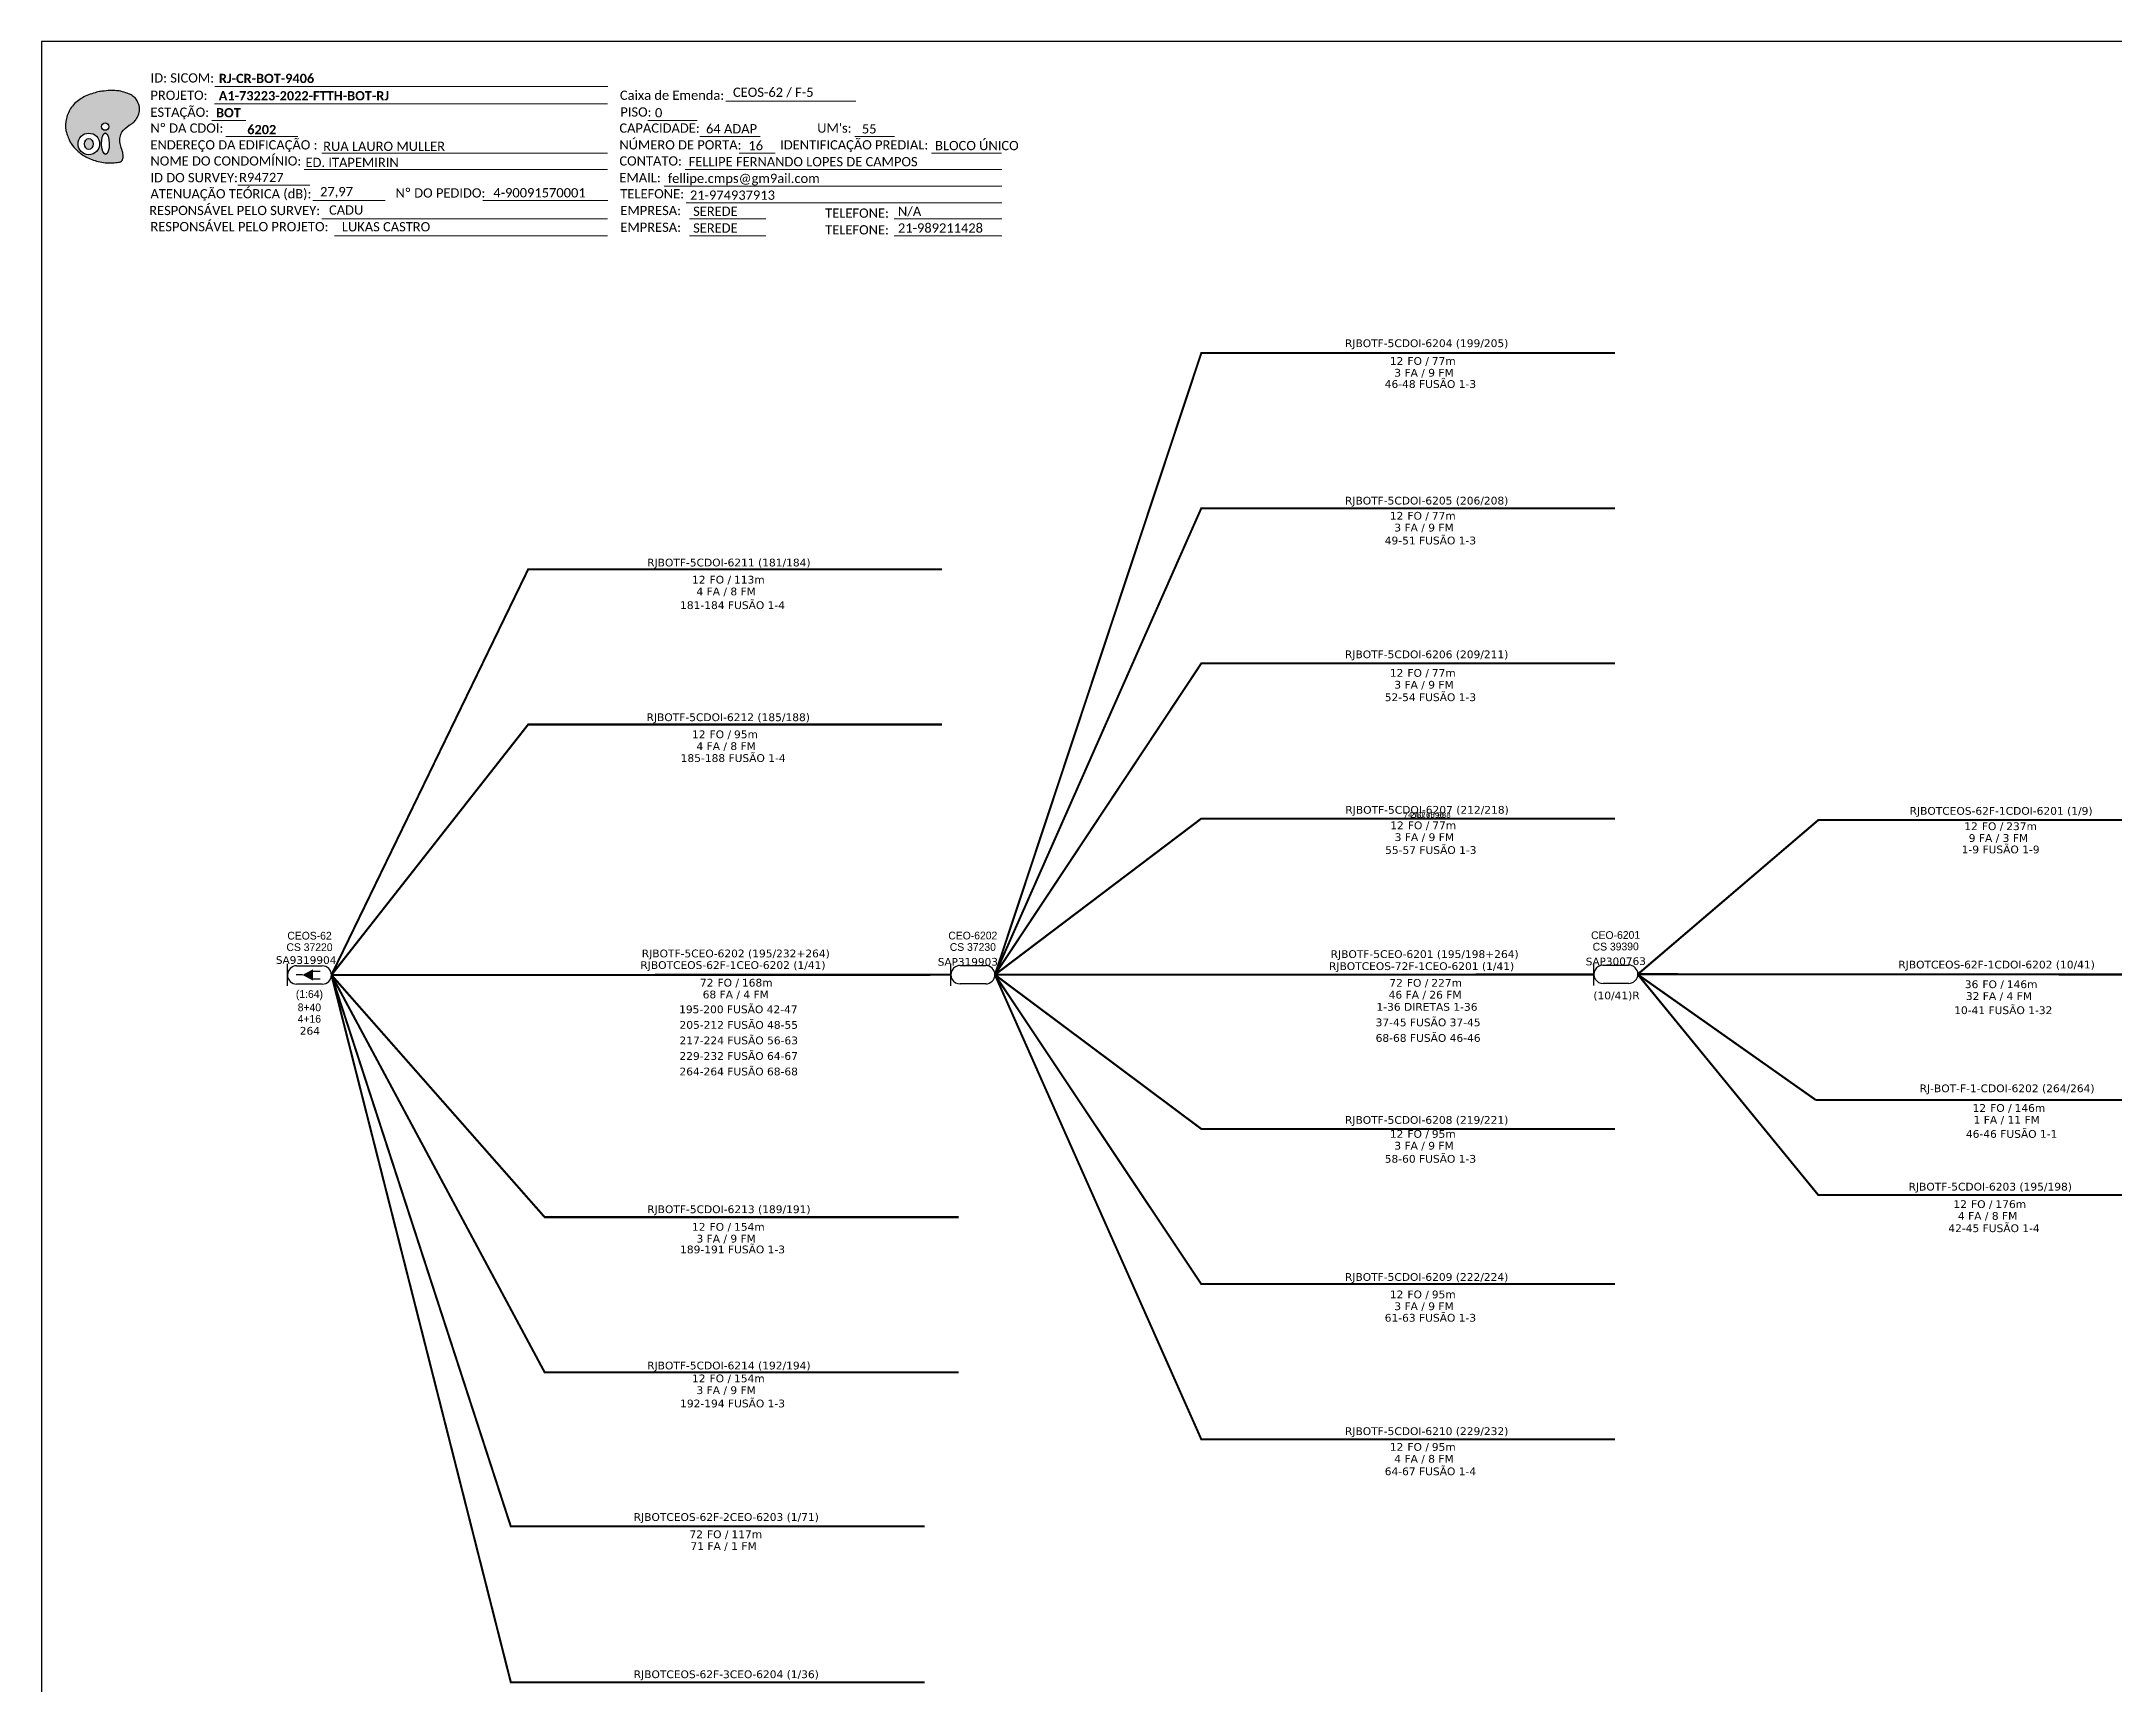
# Model space of a CAD drawing. Extents: x -89 to 1725, y 705 to 1299.
# Drawn here: x -89.3 to 311.4, y 981.4 to 1299 of the extents above; entities that cross this region are included whole.
import ezdxf
from ezdxf.enums import TextEntityAlignment as Align

# ---------------------------------------------------------------- set-up
doc = ezdxf.new("R2010")
doc.units = 0
for name, color, linetype in [('CD a instalar', 1, 'Continuous'), ('CDO_INTERIOR', 1, 'Continuous'), ('CEO', 5, 'Continuous'), ('CEOS', 1, 'Continuous')]:
    doc.layers.add(name, color=color, linetype=linetype)
doc.layers.add('Texto_Cabos', color=1, linetype='Continuous', lineweight=20)
doc.styles.add('siredit', font='verdana.ttf')
doc.styles.add('Style-font000', font='font000.shx')
doc.styles.add('WMF-Calibri0', font='calibri.ttf')
doc.styles.add('WMF-Calibri1', font='calibrib.ttf')

# ---------------------------------------------------------------- blocks, each defined once
blk = doc.blocks.new('OI')
h = blk.add_hatch(color=40)
edge = h.paths.add_edge_path()
edge.add_spline(control_points=[(4.35, -0.67), (3.92, -0.99), (3.26, -1.5), (2.81, -2.59), (2.9, -3.5), (3.06, -4.27), (3.31, -4.85), (3.37, -5.39), (3.4, -5.88), (3.2, -6.4), (2.54, -6.61), (1.65, -6.63), (0.55, -6.67), (-0.56, -6.42), (-1.61, -6.14), (-2.77, -5.61), (-3.92, -4.77), (-4.89, -3.7), (-5.34, -2.65), (-5.6, -1.94), (-5.85, -0.96), (-5.71, 0.47), (-5.1, 2.02), (-4.14, 3.02), (-3.3, 3.61), (-2.37, 4.16), (-1.36, 4.44), (-0.56, 4.7), (0.79, 4.85), (2.24, 4.97), (3.79, 4.57), (4.67, 4.21), (5.44, 3.65), (5.76, 2.99), (6.03, 2.21), (6.01, 1.46), (5.72, 0.64), (5.31, 0.08), (4.88, -0.38), (4.51, -0.55), (4.35, -0.67)], knot_values=[0, 0, 0, 0, 1.60434, 2.417191, 3.427595, 4.282808, 4.776746, 5.304182, 5.888771, 6.258406, 6.858137, 7.79129, 8.986195, 10.124242, 11.187857, 12.242908, 13.953784, 15.414161, 16.515391, 17.349188, 17.675853, 19.552021, 21.515531, 22.568638, 23.63245, 24.621084, 25.782718, 26.745347, 27.142653, 29.870543, 31.004649, 31.921532, 32.709589, 33.801391, 34.042471, 35.192333, 35.971461, 36.628871, 37.254359, 37.836911, 37.836911, 37.836911, 37.836911], degree=3, periodic=0)
h.paths.add_polyline_path([(1.13, -0.87, -1), (-0.04, -0.87, -1)], flags=16)
edge = h.paths.add_edge_path(flags=16)
edge.add_ellipse((0.56, -3.59), major_axis=(-0.02, 1.71), ratio=0.361305, start_angle=0, end_angle=360)
h.paths.add_polyline_path([(-0.36, -3.62, -1), (-3.8, -3.62, -1)], flags=16)
edge = h.paths.add_edge_path(flags=0)
edge.add_ellipse((-2.08, -3.62), major_axis=(0, 0.885), ratio=0.758294, start_angle=0, end_angle=360)
at = {"color": 40}
for centre, radius in [((-2.08, -3.62), 1.72), ((0.54, -0.87), 0.587)]:
    blk.add_circle(centre, radius, dxfattribs=at)
blk.add_ellipse((-2.08, -3.62), major_axis=(0, 0.885), ratio=0.758294, start_param=-3.141592653589792, end_param=3.141592653589792, dxfattribs=at)
blk.add_ellipse((0.56, -3.59), major_axis=(-0.02, 1.71), ratio=0.361305, dxfattribs=at)
at = {"color": 40, "start_tangent": (-0.800898, -0.598801), "end_tangent": (-0.800898, -0.598801)}
blk.add_spline([(4.35, -0.67), (3.2, -1.78), (2.9, -2.54), (2.92, -3.55), (3.12, -4.38), (3.28, -4.85), (3.37, -5.37), (3.35, -5.95), (3.2, -6.29), (2.66, -6.55), (1.73, -6.63), (0.54, -6.62), (-0.58, -6.41), (-1.6, -6.11), (-2.56, -5.67), (-3.95, -4.67), (-4.89, -3.56), (-5.37, -2.56), (-5.64, -1.78), (-5.72, -1.46), (-5.63, 0.42), (-4.84, 2.22), (-4.13, 2.99), (-3.27, 3.62), (-2.4, 4.09), (-1.3, 4.47), (-0.37, 4.72), (0.02, 4.77), (2.75, 4.8), (3.85, 4.53), (4.69, 4.16), (5.31, 3.68), (5.85, 2.73), (5.93, 2.5), (5.94, 1.35), (5.67, 0.62), (5.29, 0.08), (4.84, -0.36), (4.35, -0.67)], degree=3, dxfattribs=at)
blk = doc.blocks.new('CARIMBO')
at = {"color": 7, "lineweight": 0}
for points in [[(35.66, -16.79), (111.64, -16.79)], [(119.43, -20.02), (128.92, -20.02)], [(134.48, -16.3), (159.61, -16.3)], [(35.15, -20.06), (41.7, -20.06)], [(37.81, -23.14), (51.75, -23.14)], [(129.48, -23.14), (141.1, -23.14)], [(159.42, -23.14), (167.09, -23.14)], [(56.38, -26.37), (111.64, -26.37)], [(137.07, -26.37), (144.01, -26.37)], [(174.24, -26.37), (187.8, -26.37)], [(52.97, -29.48), (111.64, -29.48)], [(126.6, -29.48), (187.83, -29.48)], [(40.13, -32.55), (54.07, -32.55)], [(54.67, -35.52), (68.61, -35.52)], [(122.56, -32.72), (187.83, -32.72)], [(126.84, -35.96), (187.83, -35.96)], [(56.38, -39.07), (111.64, -39.07)], [(127.45, -39.07), (142.25, -39.07)], [(167.06, -39.07), (187.83, -39.07)], [(58.87, -42.31), (111.64, -42.31)], [(127.45, -42.31), (142.25, -42.31)], [(167.06, -42.31), (187.83, -42.31)]]:
    blk.add_lwpolyline(points, dxfattribs=at)
at = {"color": 7, "xscale": 1.213923925163967, "yscale": 1.213923925163967, "zscale": 1.213923925163967, "rotation": 0.1532896023949059}
blk.add_blockref('OI', (13.86, -20.16), dxfattribs=at)
at = {"color": 7, "lineweight": 0, "style": 'WMF-Calibri0'}
for s, height, p in [('PROJETO:', 1.793, (23.26, -16.04)), ('Caixa de Emenda:', 1.7927, (114.02, -16.04)), ('ESTAÇÃO:', 1.793, (23.26, -19.32)), ('PISO:', 1.793, (114.09, -19.28)), ('ENDEREÇO DA EDIFICAÇÃO :', 1.7927, (23.26, -25.63)), ('Nº DA CDOI:', 1.7927, (23.26, -22.39)), ('CAPACIDADE:', 1.7927, (113.91, -22.39)), ('NÚMERO DE PORTA:', 1.7927, (113.91, -25.63)), ('IDENTIFICAÇÃO PREDIAL:', 1.7927, (144.99, -25.63)), ("UM's:", 1.793, (152.15, -22.39)), ('NOME DO CONDOMÍNIO:', 1.7927, (23.26, -28.74)), ('CONTATO:', 1.793, (113.91, -28.74)), ('ID DO SURVEY:', 1.7927, (23.26, -31.97)), ('EMAIL:', 1.793, (113.91, -31.97)), ('RESPONSÁVEL PELO SURVEY:', 1.7927, (23.02, -38.32)), ('ATENUAÇÃO TEÓRICA (dB):', 1.7927, (23.26, -35.09)), ('TELEFONE:', 1.793, (114.09, -35.09)), ('RESPONSÁVEL PELO PROJETO:', 1.7927, (23.26, -41.44)), ('EMPRESA:', 1.793, (114.09, -38.32)), ('EMPRESA:', 1.793, (114.09, -41.56)), ('TELEFONE:', 1.793, (153.7, -38.83)), ('TELEFONE:', 1.793, (153.7, -42.06))]:
    blk.add_text(s, height=height, dxfattribs=at).set_placement(p)
at = {"color": 7, "lineweight": 0, "flags": 8}
for tag, p, style in [('PROJ', (36.46, -16.13), 'WMF-Calibri1'), ('CEOS-XX', (135.87, -15.46), 'WMF-Calibri0'), ('EST', (35.94, -19.41), 'WMF-Calibri1'), ('PISO_PTR', (120.78, -19.42), 'WMF-Calibri0'), ('CAPAC.', (130.66, -22.52), 'WMF-Calibri0'), ('N°', (138.85, -25.77), 'WMF-Calibri0'), ("UC'S", (160.78, -22.54), 'WMF-Calibri0'), ('N°PREDIO', (174.94, -25.77), 'WMF-Calibri0'), ('NOME_DO_COND.', (53.23, -29.02), 'WMF-Calibri0'), ('LOGRADOURO', (56.65, -25.91), 'WMF-Calibri0'), ('NOME_DO_CONTATO', (127.3, -28.89), 'WMF-Calibri0'), ('_ID_', (40.39, -31.94), 'WMF-Calibri0'), ('EMAIL', (123.26, -32.12), 'WMF-Calibri0'), ('O_POTEN', (56.06, -34.68), 'WMF-Calibri0'), ('TELEFONE', (127.55, -35.36), 'WMF-Calibri0'), ('RES_SURVEY', (57.78, -38.23), 'WMF-Calibri0'), ('RES_PROJ', (60.27, -41.47), 'WMF-Calibri0'), ('EMP_RESP_SURVEY', (128.16, -38.47), 'WMF-Calibri0'), ('EMP_RESP_PROJ', (128.16, -41.71), 'WMF-Calibri0'), ('CONT_RESP_SURVEY', (167.76, -38.47), 'WMF-Calibri0'), ('CONT_RESP_PROJ', (167.76, -41.71), 'WMF-Calibri0')]:
    blk.add_attdef(tag, p, '', height=1.79, dxfattribs=dict(at, style=style))
at = {"color": 7, "lineweight": 0, "style": 'WMF-Calibri1', "flags": 8}
blk.add_attdef("N° CDO'S", text='', height=1.79, dxfattribs=at).set_placement((44.78, -22.68), align=Align.CENTER)
blk = doc.blocks.new('Attributo_cabos')
at = {"layer": 'Texto_Cabos', "style": 'siredit'}
blk.add_text('FO /', height=1.5, dxfattribs=at).set_placement((0.44, -2), align=Align.MIDDLE_RIGHT)
at = {"layer": 'Texto_Cabos', "style": 'siredit', "flags": 1}
for tag, height, p in [('ID', 1.5, (0, 16)), ('S/CORTE_R_PRIMARIA', 1.5, (0, 14)), ('FUSÃO_R_PRIMARIA', 1.5, (0, 10)), ('COORX', 1, (0, 0)), ('COORY', 1, (0, 0)), ('T_CABOS', 1.5, (0, -4))]:
    blk.add_attdef(tag, text='', height=height, dxfattribs=at).set_placement(p, align=Align.MIDDLE_CENTER)
at = {"layer": 'Texto_Cabos', "style": 'siredit'}
for tag, p in [('N_CABOS_R_PRIMARIA', (0, 12)), ('FA/FM', (0.51, -4.99))]:
    blk.add_attdef(tag, text='', height=1.5, dxfattribs=at).set_placement(p, align=Align.MIDDLE_CENTER)
blk.add_attdef('S/CORTE', text='', height=1.5, dxfattribs=at).set_placement((0, 8), align=Align.CENTER)
for tag, p in [('N_CABOS_001', (-15.74, 3.42)), ('FUSÃO_001', (0.61, -7.38))]:
    blk.add_attdef(tag, p, '', height=1.5, dxfattribs=at)
blk.add_attdef('FIBRAS', text='', height=1.5, dxfattribs=at).set_placement((-4.5, -2), align=Align.MIDDLE_RIGHT)
blk.add_attdef('METROS', text='', height=1.5, dxfattribs=at).set_placement((1, -2), align=Align.MIDDLE_LEFT)

msp = doc.modelspace()

# ---------------------------------------------------------------- linework, layer by layer
msp.add_lwpolyline([(-89.32, 705.02), (749.25, 705.02), (749.25, 1299.02), (-89.32, 1299.02), (-89.32, 705.02)])
at = {"color": 7, "lineweight": 0}
for points in [[(-55.82, 1290.33), (20.16, 1290.33)], [(-4.01, 1268.26), (20.14, 1268.26)]]:
    msp.add_lwpolyline(points, dxfattribs=at)
at = {"color": 3, "ltscale": 0.5}
msp.add_lwpolyline([(219.29, 1118.62), (334.4, 1118.62)], dxfattribs=at)
at = {"layer": 'CD a instalar', "color": 7, "linetype": 'Continuous', "const_width": 0.4}
for points in [[(214.89, 1238.78), (134.89, 1238.78), (94.99, 1118.59)], [(214.89, 1208.78), (134.89, 1208.78), (94.99, 1118.59)], [(84.77, 1196.97), (4.77, 1196.97), (-33.26, 1118.54)], [(214.89, 1178.78), (134.89, 1178.78), (94.99, 1118.59)], [(84.77, 1166.97), (4.77, 1166.97), (-33.26, 1118.54)], [(214.89, 1148.78), (134.89, 1148.78), (94.99, 1118.59)], [(334.17, 1148.5), (254.17, 1148.5), (219.29, 1118.7)], [(87.96, 1071.72), (7.96, 1071.72), (-33.26, 1118.54)], [(87.96, 1041.72), (7.96, 1041.72), (-33.26, 1118.54)], [(81.41, 1011.94), (1.41, 1011.94), (-33.26, 1118.54), (-33.26, 1118.54)], [(81.41, 981.81), (1.41, 981.81), (-33.26, 1118.54), (-33.26, 1118.54)], [(214.89, 1088.78), (134.89, 1088.78), (94.99, 1118.59)], [(214.89, 1058.78), (134.89, 1058.78), (94.99, 1118.59)], [(214.89, 1028.78), (134.89, 1028.78), (94.99, 1118.59)], [(334.17, 1075.99), (254.17, 1075.99), (219.29, 1118.62)]]:
    msp.add_lwpolyline(points, dxfattribs=at)
at = {"layer": 'CD a instalar', "color": 5, "linetype": 'Continuous', "const_width": 0.4}
for points in [[(86.49, 1118.58), (-33.24, 1118.55)], [(210.79, 1118.64), (94.99, 1118.59)]]:
    msp.add_lwpolyline(points, dxfattribs=at)
at = {"layer": 'CD a instalar', "color": 3, "linetype": 'Continuous', "const_width": 0.4}
msp.add_lwpolyline([(334.4, 1118.62), (219.29, 1118.7)], dxfattribs=at)
at = {"layer": 'CD a instalar', "linetype": 'Continuous', "const_width": 0.4}
for points in [[(219.29, 1118.62), (253.66, 1094.39)], [(334.17, 1094.4), (253.66, 1094.39)]]:
    msp.add_lwpolyline(points, dxfattribs=at)
at = {"layer": 'CEO'}
for p, q in [((88.25, 1120.35), (93.21, 1120.36)), ((93.22, 1116.82), (88.26, 1116.81))]:
    msp.add_line(p, q, dxfattribs=at)
at = {"layer": 'CEO', "color": 5}
for p, q in [((212.54, 1120.42), (217.5, 1120.46)), ((217.53, 1116.92), (212.57, 1116.89))]:
    msp.add_line(p, q, dxfattribs=at)
at = {"layer": 'CEO'}
msp.add_lwpolyline([(86.49, 1116.44), (86.48, 1120.71)], dxfattribs=at)
at = {"layer": 'CEO', "color": 5}
msp.add_lwpolyline([(210.8, 1116.51), (210.77, 1120.77)], dxfattribs=at)
at = {"layer": 'CEO'}
for centre, start, end in [((88.26, 1118.58), 90.1227, 270.1227), ((93.22, 1118.59), 270.1227, 90.1227)]:
    msp.add_arc(centre, 1.77, start, end, dxfattribs=at)
at = {"layer": 'CEO', "color": 5}
for centre, start, end in [((212.56, 1118.65), 90.4253, 270.4253), ((217.52, 1118.69), 270.4253, 90.4253)]:
    msp.add_arc(centre, 1.77, start, end, dxfattribs=at)
at = {"layer": 'CEOS', "color": 5}
for p, q in [((-39.99, 1120.32), (-35.03, 1120.31)), ((-35.03, 1116.77), (-40, 1116.78))]:
    msp.add_line(p, q, dxfattribs=at)
for points in [[(-41.77, 1116.42), (-41.76, 1120.69)], [(-38.88, 1118.55), (-40.07, 1118.55)], [(-36.92, 1119.25), (-35.42, 1119.25)], [(-36.93, 1117.78), (-35.42, 1117.77)]]:
    msp.add_lwpolyline(points, dxfattribs=at)
msp.add_lwpolyline([(-38.88, 1118.55, 0, 2.18, 0), (-36.83, 1118.55, 2.18, 2.18, 0)], format="xyseb", dxfattribs=at)
for centre, start, end in [((-39.99, 1118.55), 89.8926, 269.8926), ((-35.03, 1118.54), 269.8926, 89.8926)]:
    msp.add_arc(centre, 1.77, start, end, dxfattribs=at)

# ---------------------------------------------------------------- block references
ref = msp.add_blockref('CARIMBO', (-91.51, 1303.77))
ref.add_attrib('PROJ', 'A1-73223-2022-FTTH-BOT-RJ', (-55.05, 1287.63), dxfattribs={"color": 7, "lineweight": 0, "height": 1.7927, "style": 'WMF-Calibri1'})
ref.add_attrib('EST', 'BOT', (-55.57, 1284.35), dxfattribs={"color": 7, "lineweight": 0, "height": 1.793, "style": 'WMF-Calibri1'})
ref.add_attrib("N° CDO'S", '6202', dxfattribs={"color": 7, "lineweight": 0, "height": 1.793, "style": 'WMF-Calibri1'}).set_placement((-46.73, 1281.09), align=Align.CENTER)
ref.add_attrib('LOGRADOURO', 'RUA LAURO MULLER', (-34.86, 1277.86), dxfattribs={"color": 7, "lineweight": 0, "height": 1.7927, "style": 'WMF-Calibri0'})
ref.add_attrib('NOME_DO_COND.', 'ED. ITAPEMIRIN', (-38.28, 1274.74), dxfattribs={"color": 7, "lineweight": 0, "height": 1.7927, "style": 'WMF-Calibri0'})
ref.add_attrib('_ID_', 'R94727', (-51.11, 1271.83), dxfattribs={"color": 7, "lineweight": 0, "height": 1.793, "style": 'WMF-Calibri0'})
ref.add_attrib('O_POTEN', '27,97', (-35.45, 1269.09), dxfattribs={"color": 7, "lineweight": 0, "height": 1.793, "style": 'WMF-Calibri0'})
ref.add_attrib('RES_SURVEY', 'CADU', (-33.73, 1265.54), dxfattribs={"color": 7, "lineweight": 0, "height": 1.793, "style": 'WMF-Calibri0'})
ref.add_attrib('RES_PROJ', 'LUKAS CASTRO', (-31.24, 1262.3), dxfattribs={"color": 7, "lineweight": 0, "height": 1.7927, "style": 'WMF-Calibri0'})
ref.add_attrib('CEOS-XX', 'CEOS-62 / F-5', (44.36, 1288.31), dxfattribs={"color": 7, "lineweight": 0, "height": 1.7927, "style": 'WMF-Calibri0'})
ref.add_attrib('CAPAC.', '64 ADAP', (39.15, 1281.25), dxfattribs={"color": 7, "lineweight": 0, "height": 1.793, "style": 'WMF-Calibri0'})
ref.add_attrib("UC'S", '55', (69.27, 1281.23), dxfattribs={"color": 7, "lineweight": 0, "height": 1.793, "style": 'WMF-Calibri0'})
ref.add_attrib('PISO_PTR', '0', (29.28, 1284.34), dxfattribs={"color": 7, "lineweight": 0, "height": 1.79, "style": 'WMF-Calibri0'})
ref.add_attrib('N°', '16', (47.34, 1278), dxfattribs={"color": 7, "lineweight": 0, "height": 1.793, "style": 'WMF-Calibri0'})
ref.add_attrib('N°PREDIO', 'BLOCO ÚNICO', (83.43, 1278), dxfattribs={"color": 7, "lineweight": 0, "height": 1.7927, "style": 'WMF-Calibri0'})
ref.add_attrib('NOME_DO_CONTATO', 'FELLIPE FERNANDO LOPES DE CAMPOS', (35.79, 1274.88), dxfattribs={"color": 7, "lineweight": 0, "height": 1.7927, "style": 'WMF-Calibri0'})
ref.add_attrib('EMAIL', 'fellipe.cmps@gm9ail.com', (31.75, 1271.65), dxfattribs={"color": 7, "lineweight": 0, "height": 1.7927, "style": 'WMF-Calibri0'})
ref.add_attrib('TELEFONE', '21-974937913', (36.04, 1268.41), dxfattribs={"color": 7, "lineweight": 0, "height": 1.7927, "style": 'WMF-Calibri0'})
ref.add_attrib('EMP_RESP_SURVEY', 'SEREDE', (36.65, 1265.3), dxfattribs={"color": 7, "lineweight": 0, "height": 1.793, "style": 'WMF-Calibri0'})
ref.add_attrib('EMP_RESP_PROJ', 'SEREDE', (36.65, 1262.06), dxfattribs={"color": 7, "lineweight": 0, "height": 1.793, "style": 'WMF-Calibri0'})
ref.add_attrib('CONT_RESP_SURVEY', 'N/A', (76.25, 1265.3), dxfattribs={"color": 7, "lineweight": 0, "height": 1.793, "style": 'WMF-Calibri0'})
ref.add_attrib('CONT_RESP_PROJ', '21-989211428', (76.25, 1262.06), dxfattribs={"color": 7, "lineweight": 0, "height": 1.7927, "style": 'WMF-Calibri0'})
ref = msp.add_blockref('Attributo_cabos', (291.1, 1094.83))
ref.add_attrib('N_CABOS_001', '      RJ-BOT-F-1-CDOI-6202 (264/264)', (269.82, 1095.88), dxfattribs={"layer": 'Texto_Cabos', "height": 1.5, "style": 'siredit'})
ref.add_attrib('FUSÃO_001', '46-46 FUSÃO 1-1', (282.7, 1087.06), dxfattribs={"layer": 'Texto_Cabos', "height": 1.5, "style": 'siredit'})
ref.add_attrib('FA/FM', '1 FA / 11 FM', dxfattribs={"layer": 'Texto_Cabos', "height": 1.5, "style": 'siredit'}).set_placement((290.58, 1090.55), align=Align.MIDDLE_CENTER)
ref.add_attrib('FIBRAS', '12', dxfattribs={"layer": 'Texto_Cabos', "height": 1.5, "style": 'siredit'}).set_placement((286.6, 1092.83), align=Align.MIDDLE_RIGHT)
ref.add_attrib('METROS', '146m', dxfattribs={"layer": 'Texto_Cabos', "height": 1.5, "style": 'siredit'}).set_placement((292.1, 1092.83), align=Align.MIDDLE_LEFT)

# ---------------------------------------------------------------- texts
at = {"color": 7, "lineweight": 0, "style": 'WMF-Calibri0'}
for s, p in [('ID: SICOM: ', (-68.22, 1291.08)), ('Nº DO PEDIDO:', (-20.88, 1268.84))]:
    msp.add_text(s, height=1.7927, dxfattribs=at).set_placement(p)
at = {"color": 7, "lineweight": 0, "flags": 8}
for tag, p, s, style in [('RJ-CR-BOT-9406', (-55.02, 1290.98), 'RJ-CR-BOT-9406', 'WMF-Calibri1'), ('4-90091570001', (-1.97, 1268.87), '4-90091570001', 'WMF-Calibri0')]:
    msp.add_attdef(tag, p, s, height=1.7927, dxfattribs=dict(at, style=style))
at = {"layer": 'CDO_INTERIOR', "style": 'siredit'}
msp.add_text('264', height=1.5, rotation=359.9724, dxfattribs=at).set_placement((-39.39, 1107.75), align=Align.MIDDLE_LEFT)
at = {"layer": 'CEO'}
for s, height, style, p in [('CEO-6202', 1.499, 'Style-font000', (90.72, 1126.17)), ('CS 37230', 1.499, 'Style-font000', (90.73, 1123.96)), ('SAP319903   ', 1.4783, 'siredit', (90.73, 1121.09))]:
    msp.add_text(s, height=height, rotation=0.1227, dxfattribs=dict(at, style=style)).set_placement(p, align=Align.MIDDLE_CENTER)
at = {"layer": 'CEO', "color": 5}
for s, height, style, p in [('CEO-6201', 1.499, 'Style-font000', (214.98, 1126.26)), ('CS 39390', 1.499, 'Style-font000', (215, 1124.04)), ('SAP300763', 1.478, 'siredit', (215.02, 1121.18))]:
    msp.add_text(s, height=height, rotation=0.4253, dxfattribs=dict(at, style=style)).set_placement(p, align=Align.MIDDLE_CENTER)
at = {"layer": 'CEOS', "color": 5}
for s, height, style, p in [('CEOS-62', 1.499, 'Style-font000', (-37.5, 1126.14)), ('SA9319904  ', 1.4783, 'siredit', (-37.51, 1121.43)), ('CS 37220', 1.499, 'Style-font000', (-37.5, 1123.92))]:
    msp.add_text(s, height=height, rotation=359.8926, dxfattribs=dict(at, style=style)).set_placement(p, align=Align.MIDDLE_CENTER)
at = {"layer": 'CEOS', "color": 7, "style": 'Style-font000'}
for s, p in [('(1:64)', (-37.52, 1115.61)), ('4+16', (-37.53, 1110.82)), ('8+40', (-37.52, 1113.03))]:
    msp.add_text(s, height=1.499, rotation=359.8926, dxfattribs=at).set_placement(p, align=Align.TOP_CENTER)
at = {"layer": 'Texto_Cabos', "color": 7, "style": 'siredit'}
for s, height, p in [('RJBOTF-5CDOI-6204 (199/205)', 1.5, (178.45, 1240.68)), ('3 FA / 9 FM', 1.5, (177.94, 1234.97)), ('46-48 FUSÃO 1-3', 1.5, (179.18, 1232.79)), ('RJBOTF-5CDOI-6205 (206/208)', 1.5, (178.45, 1210.25)), ('49-51 FUSÃO 1-3', 1.5, (179.18, 1202.54)), ('3 FA / 9 FM', 1.5, (177.94, 1205.04)), ('RJBOTF-5CDOI-6211 (181/184)', 1.5, (43.56, 1198.28)), ('181-184 FUSÃO 1-4', 1.5, (44.28, 1190.04)), ('4 FA / 8 FM', 1.5, (43.04, 1192.69)), ('RJBOTF-5CDOI-6206 (209/211)', 1.5, (178.45, 1180.53)), ('3 FA / 9 FM', 1.5, (177.94, 1174.66)), ('52-54 FUSÃO 1-3', 1.5, (179.18, 1172.24)), ('RJBOTF-5CDOI-6212 (185/188)', 1.5, (43.44, 1168.37)), ('4 FA / 8 FM', 1.5, (43.04, 1162.79)), ('185-188 FUSÃO 1-4', 1.5, (44.39, 1160.48)), ('RJBOTF-5CDOI-6207 (212/218)', 1.5, (178.53, 1150.47)), ('RJBOTCEOS-62F-1CDOI-6201 (1/9)', 1.5, (289.49, 1150.27)), ('7456760.888', 1, (178.53, 1149.47)), ('240.7596', 1, (178.53, 1149.47)), ('55-57 FUSÃO 1-3', 1.5, (179.25, 1142.69)), ('3 FA / 9 FM', 1.5, (178.01, 1145.19)), ('1-9 FUSÃO 1-9', 1.5, (289.41, 1142.81)), ('9 FA / 3 FM', 1.5, (288.98, 1145.02)), ('RJBOTF-5CDOI-6208 (219/221)', 1.5, (178.45, 1090.52)), ('3 FA / 9 FM', 1.5, (177.94, 1085.54)), ('58-60 FUSÃO 1-3', 1.5, (179.18, 1083)), ('RJBOTF-5CDOI-6203 (195/198)', 1.5, (287.4, 1077.62)), ('RJBOTF-5CDOI-6213 (189/191)', 1.5, (43.56, 1073.25)), ('42-45 FUSÃO 1-4', 1.5, (288.13, 1069.58)), ('4 FA / 8 FM', 1.5, (286.89, 1071.96)), ('189-191 FUSÃO 1-3', 1.5, (44.28, 1065.48)), ('3 FA / 9 FM', 1.5, (43.04, 1067.57)), ('RJBOTF-5CDOI-6209 (222/224)', 1.5, (178.45, 1060.16)), ('3 FA / 9 FM', 1.5, (177.94, 1054.5)), ('61-63 FUSÃO 1-3', 1.5, (179.18, 1052.27)), ('RJBOTF-5CDOI-6214 (192/194)', 1.5, (43.56, 1043.04)), ('3 FA / 9 FM', 1.5, (43.04, 1038.27)), ('192-194 FUSÃO 1-3', 1.5, (44.28, 1035.7)), ('RJBOTF-5CDOI-6210 (229/232)', 1.5, (178.45, 1030.35)), ('64-67 FUSÃO 1-4', 1.5, (179.18, 1022.58)), ('4 FA / 8 FM', 1.5, (177.94, 1025.01)), ('RJBOTCEOS-62F-2CEO-6203 (1/71)', 1.5, (43.06, 1013.75)), ('71 FA / 1 FM', 1.5, (42.54, 1008.13)), ('RJBOTCEOS-62F-3CEO-6204 (1/36)', 1.5, (43.06, 983.35))]:
    msp.add_text(s, height=height, dxfattribs=at).set_placement(p, align=Align.MIDDLE_CENTER)
for s, p in [('12', (173.95, 1237.25)), ('FO /', (178.89, 1237.25)), ('12', (173.95, 1207.32)), ('FO /', (178.89, 1207.32)), ('12', (39.06, 1194.97)), ('FO /', (43.99, 1194.97)), ('12', (173.95, 1176.94)), ('FO /', (178.89, 1176.94)), ('12', (39.06, 1165.07)), ('FO /', (43.99, 1165.07)), ('12', (174.03, 1147.47)), ('FO /', (178.97, 1147.47)), ('12', (284.99, 1147.3)), ('FO /', (289.93, 1147.3)), ('12', (173.95, 1087.82)), ('FO /', (178.89, 1087.82)), ('12', (282.9, 1074.24)), ('FO /', (287.84, 1074.24)), ('12', (39.06, 1069.85)), ('FO /', (43.99, 1069.85)), ('12', (173.95, 1056.79)), ('FO /', (178.89, 1056.79)), ('12', (39.06, 1040.55)), ('FO /', (43.99, 1040.55)), ('12', (173.95, 1027.3)), ('FO /', (178.89, 1027.3)), ('72', (38.56, 1010.41)), ('FO /', (43.49, 1010.41))]:
    msp.add_text(s, height=1.5, dxfattribs=at).set_placement(p, align=Align.MIDDLE_RIGHT)
for s, p in [('77m', (179.45, 1237.25)), ('77m', (179.45, 1207.32)), ('113m', (44.56, 1194.97)), ('77m', (179.45, 1176.94)), ('95m', (44.56, 1165.07)), ('77m', (179.53, 1147.47)), ('237m', (290.49, 1147.3)), ('95m', (179.45, 1087.82)), ('176m', (288.4, 1074.24)), ('154m', (44.56, 1069.85)), ('95m', (179.45, 1056.79)), ('154m', (44.56, 1040.55)), ('95m', (179.45, 1027.3)), ('117m', (44.06, 1010.41))]:
    msp.add_text(s, height=1.5, dxfattribs=at).set_placement(p, align=Align.MIDDLE_LEFT)
at = {"layer": 'Texto_Cabos', "color": 1, "ltscale": 0.5, "style": 'siredit'}
for s, p in [('RJBOTF-5CEO-6202 (195/232+264)', (44.9, 1122.7)), ('RJBOTF-5CEO-6201 (195/198+264)', (178.06, 1122.58))]:
    msp.add_text(s, height=1.5, dxfattribs=at).set_placement(p, align=Align.MIDDLE_CENTER)
at = {"layer": 'Texto_Cabos', "color": 7, "ltscale": 0.5, "style": 'siredit'}
for s, p in [('RJBOTCEOS-62F-1CEO-6202 (1/41)', (26.45, 1119.71)), ('RJBOTCEOS-72F-1CEO-6201 (1/41)', (159.57, 1119.5))]:
    msp.add_text(s, height=1.5, dxfattribs=at).set_placement(p)
at = {"layer": 'Texto_Cabos', "color": 3, "ltscale": 0.5, "style": 'siredit'}
for s, p in [('RJBOTCEOS-62F-1CDOI-6202 (10/41)', (269.62, 1119.8)), ('10-41 FUSÃO 1-32', (280.43, 1110.98))]:
    msp.add_text(s, height=1.5, dxfattribs=at).set_placement(p)
at = {"layer": 'Texto_Cabos', "color": 0, "ltscale": 0.5, "style": 'siredit'}
for p in [(40.59, 1117.05), (173.85, 1117.02)]:
    msp.add_text('72', height=1.5, dxfattribs=at).set_placement(p, align=Align.MIDDLE_RIGHT)
for s, p in [(' 68 FA / 4 FM', (44.57, 1114.77)), (' 46 FA / 26 FM', (177.83, 1114.73))]:
    msp.add_text(s, height=1.5, dxfattribs=at).set_placement(p, align=Align.MIDDLE_CENTER)
at = {"layer": 'Texto_Cabos', "color": 0, "style": 'siredit'}
for p in [(45.52, 1117.05), (178.78, 1117.02)]:
    msp.add_text('FO /', height=1.5, dxfattribs=at).set_placement(p, align=Align.MIDDLE_RIGHT)
at = {"layer": 'Texto_Cabos', "color": 0, "ltscale": 0.5, "style": 'siredit'}
for s, p in [('168m', (46.09, 1117.05)), ('227m', (179.35, 1117.02))]:
    msp.add_text(s, height=1.5, dxfattribs=at).set_placement(p, align=Align.MIDDLE_LEFT)
at = {"layer": 'Texto_Cabos', "color": 3, "ltscale": 0.5, "style": 'siredit'}
for s, p in [('(10/41)R', (215.16, 1114.58)), ('32 FA / 4 FM', (289.08, 1114.47))]:
    msp.add_text(s, height=1.5, dxfattribs=at).set_placement(p, align=Align.MIDDLE_CENTER)
msp.add_text('36', height=1.5, dxfattribs=at).set_placement((285.1, 1116.75), align=Align.MIDDLE_RIGHT)
at = {"layer": 'Texto_Cabos', "color": 3, "style": 'siredit'}
msp.add_text('FO /', height=1.5, dxfattribs=at).set_placement((290.04, 1116.75), align=Align.MIDDLE_RIGHT)
at = {"layer": 'Texto_Cabos', "color": 3, "ltscale": 0.5, "style": 'siredit'}
msp.add_text('146m', height=1.5, dxfattribs=at).set_placement((290.6, 1116.75), align=Align.MIDDLE_LEFT)
at = {"layer": 'Texto_Cabos', "color": 0, "ltscale": 0.5, "style": 'siredit'}
for s, p in [('195-200 FUSÃO 42-47', (33.95, 1111.15)), ('37-45 FUSÃO 37-45', (168.59, 1108.63)), ('1-36 DIRETAS 1-36', (168.75, 1111.63)), ('205-212 FUSÃO 48-55', (34.02, 1108.14)), ('217-224 FUSÃO 56-63', (34.02, 1105.14)), ('229-232 FUSÃO 64-67', (34.01, 1102.13))]:
    msp.add_text(s, height=1.5, dxfattribs=at).set_placement(p)
at = {"layer": 'Texto_Cabos', "color": 1, "ltscale": 0.5, "style": 'siredit'}
for s, p in [('68-68 FUSÃO 46-46', (168.59, 1105.62)), ('264-264 FUSÃO 68-68', (34.01, 1099.13))]:
    msp.add_text(s, height=1.5, dxfattribs=at).set_placement(p)

doc.saveas('drawing.dxf')
